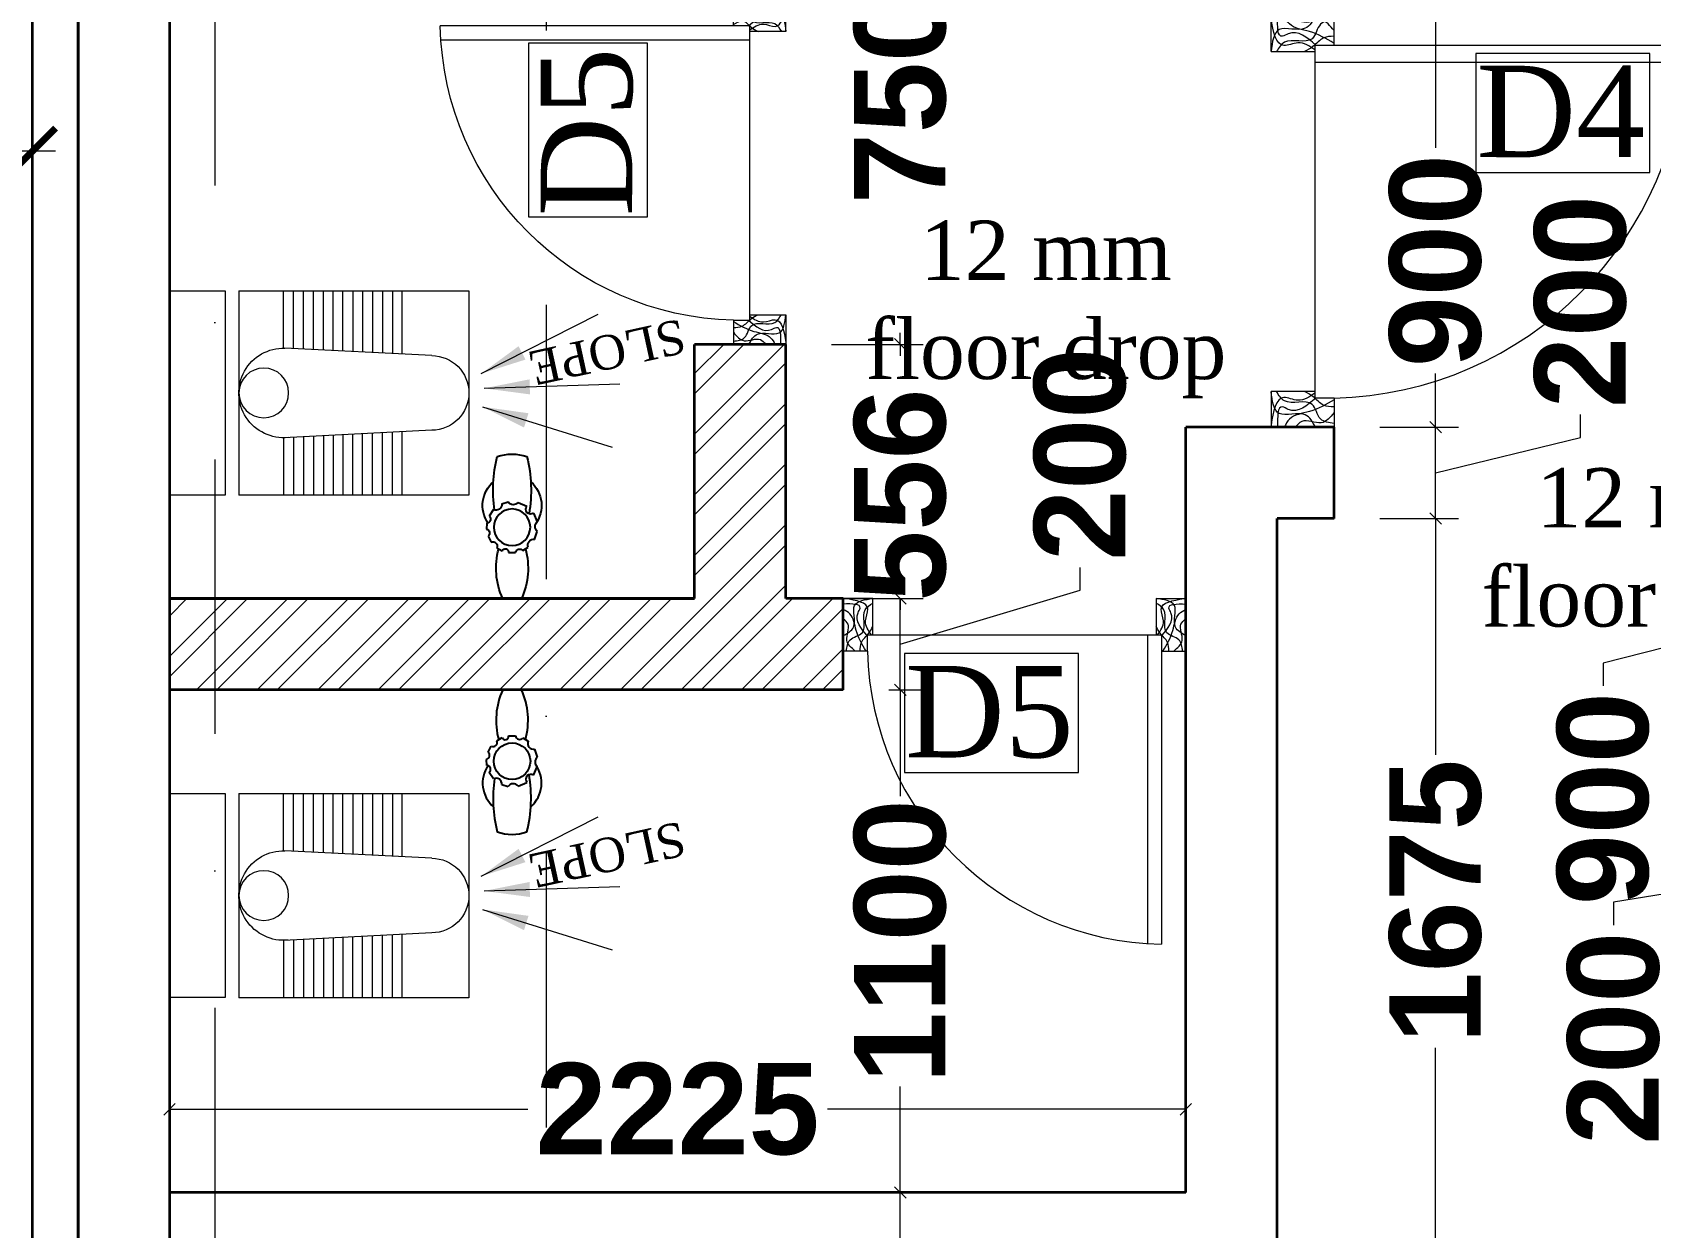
# Model space of a CAD drawing. Header units: millimetres. Extents: x -3092155 to 4513934, y -12317808 to 1850003.
# Drawn here: x -387960 to -384417, y -5679978 to -5677362 of the extents above; entities that cross this region are included whole.
import ezdxf

# ---------------------------------------------------------------- set-up
doc = ezdxf.new("R2010")
doc.units = ezdxf.units.MM
doc.header["$LTSCALE"] = 2
doc.header["$MEASUREMENT"] = 0
doc.header["$PDMODE"] = 34
doc.header["$PDSIZE"] = 500
doc.linetypes.add('DASHDOT', pattern=[1, 0.5, -0.25, 0, -0.25])
for name, color, linetype, lineweight in [('AREA AA', 162, 'Continuous', 20), ('D DIM', 250, 'Continuous', 9), ('D4', 10, 'Continuous', 5), ('D5', 10, 'Continuous', 5), ('DOOR', 27, 'Continuous', 5), ('expen. jt.', 130, 'Continuous', 35), ('FIXTURE', 252, 'Continuous', 0), ('GRID', 251, 'DASHDOT', 5), ('hatch toilet', 42, 'Continuous', 9), ('tap', 97, 'Continuous', 25), ('taxe', 7, 'Continuous', 9), ('toi.dim.', 214, 'Continuous', 9), ('WAll', 250, 'Continuous', 35)]:
    doc.layers.add(name, color=color, linetype=linetype, lineweight=lineweight)
doc.styles.add('INNER DIM', font='ARIALNB.TTF', dxfattribs={"height": 250})
doc.styles.add('int dim', font='arialbd.ttf', dxfattribs={"height": 200})
doc.styles.get("Standard").update_dxf_attribs({"font": 'times.ttf', "height": 500})
doc.dimstyles.new('INNER DIM', dxfattribs={"dimscale": 0, "dimtxt": 250, "dimasz": 100, "dimexe": 50, "dimexo": 50, "dimgap": 50, "dimtad": 0, "dimdec": 0, "dimzin": 0, "dimdsep": 46, "dimtxsty": 'INNER DIM', "dimblk": 'ARCHTICK', "dimcen": 100, "dimdle": 50, "dimclrd": 256, "dimclre": 256, "dimclrt": 256, "dimadec": 0, "dimazin": 0, "dimtfac": 1, "dimtdec": 0, "dimtix": 1, "dimtmove": 2, "dimatfit": 3, "dimfxl": 50, "dimfxlon": 1, "dimtolj": 1, "dimtzin": 0, "dimlwd": -1, "dimlwe": -1, "dimarcsym": 1})
doc.dimstyles.new('toilet detail', dxfattribs={"dimtxt": 150, "dimasz": 25, "dimexe": 50, "dimexo": 100, "dimgap": 25, "dimtad": 0, "dimdec": 0, "dimzin": 3, "dimdsep": 46, "dimtxsty": 'int dim', "dimblk": 'OBLIQUE', "dimcen": 90, "dimclrd": 214, "dimclre": 214, "dimclrt": 256, "dimadec": 0, "dimazin": 0, "dimtfac": 1, "dimtdec": 0, "dimtofl": 0, "dimtmove": 1, "dimatfit": 3, "dimfxl": 1, "dimfrac": 1, "dimtolj": 1, "dimtzin": 0, "dimlwd": -1, "dimlwe": -1, "dimarcsym": 1})

# ---------------------------------------------------------------- blocks, each defined once
blk = doc.blocks.new('_ArchTick')
at = {"color": 0, "linetype": 'ByBlock', "const_width": 0.15}
blk.add_lwpolyline([(-0.5, -0.5), (0.5, 0.5)], dxfattribs=at)
blk = doc.blocks.new('*D201')
at = {"layer": 'D DIM', "ltscale": 100, "transparency": 16777216}
for p, q in [((-388159.2708089365, -5677571.646983226), (-388159.2708089365, -5677671.646983226)), ((-387959.3114261972, -5677571.646983226), (-387959.3114261972, -5677671.646983226)), ((-388209.2708089365, -5677621.646983226), (-387909.3114261972, -5677621.646983226))]:
    blk.add_line(p, q, dxfattribs=at)
at = {"layer": 'Defpoints', "color": 0, "lineweight": 50, "ltscale": 100, "transparency": 16777216}
for p in [(-388159.2708089365, -5677403.049880285), (-387959.3114261972, -5677403.049880285), (-387959.3114261972, -5677621.646983226)]:
    blk.add_point(p, dxfattribs=at)
at = {"layer": 'D DIM', "ltscale": 100, "transparency": 16777216, "xscale": 100, "yscale": 100, "zscale": 100, "rotation": 180}
blk.add_blockref('_ArchTick', (-388159.2708089365, -5677621.646983226), dxfattribs=at)
at = {"layer": 'D DIM', "ltscale": 100, "transparency": 16777216, "xscale": 100, "yscale": 100, "zscale": 100}
blk.add_blockref('_ArchTick', (-387959.3114261972, -5677621.646983226), dxfattribs=at)
at = {"layer": 'D DIM', "ltscale": 100, "transparency": 16777216, "insert": (-388361.9983715161, -5677903.272194662), "char_height": 250, "attachment_point": 5, "style": 'INNER DIM'}
blk.add_mtext('\\A1;200', dxfattribs=at)
blk = doc.blocks.new('*D730')
at = {"layer": 'D DIM', "ltscale": 100, "transparency": 16777216}
for p, q in [((-438689.0668657003, 360.6453613601625), (-438689.0668657003, 460.6453613601625)), ((998.7644366729072, 360.6453613601623), (998.7644366729072, 460.6453613601623)), ((1048.764436672907, 410.6453613601623), (-438739.0668657003, 410.6453613601623))]:
    blk.add_line(p, q, dxfattribs=at)
at = {"layer": 'Defpoints', "color": 0, "lineweight": 50, "ltscale": 100, "transparency": 16777216}
for p in [(-438689.0668657003, 410.6453613601623), (998.7644366729072, -0.0061451550573111), (-438689.0668657006, -5723126.232655427)]:
    blk.add_point(p, dxfattribs=at)
at = {"layer": 'D DIM', "ltscale": 100, "transparency": 16777216, "xscale": 100, "yscale": 100, "zscale": 100, "rotation": 180}
blk.add_blockref('_ArchTick', (-438689.0668657003, 410.6453613601623), dxfattribs=at)
at = {"layer": 'D DIM', "ltscale": 100, "transparency": 16777216, "xscale": 100, "yscale": 100, "zscale": 100}
blk.add_blockref('_ArchTick', (998.7644366729072, 410.6453613601623), dxfattribs=at)
at = {"layer": 'D DIM', "ltscale": 100, "transparency": 16777216, "insert": (1326.455259555951, 835.181085795164), "char_height": 250, "attachment_point": 5, "style": 'INNER DIM'}
blk.add_mtext('\\A1;439688', dxfattribs=at)
blk = doc.blocks.new('A$C3DC14F32')
at = {"layer": 'DOOR', "ltscale": 100}
for p, q in [((52.99949478264897, 114.9996921028942), (52.99949478264899, 756.7428243851377)), ((83.99949478264897, 79.99969210289419), (83.99949478264898, 755.4110343496443)), ((-0.0005052173510194, -0.000307897105813), (-0.0005052173510194, 114.9996921028942)), ((52.99949478264897, 114.9996921028942), (-0.0005052173510194, 114.9996921028942)), ((52.99949478264897, 79.99969210289419), (52.99949478264897, 114.9996921028942)), ((696.999494782649, 114.9996921028942), (696.999494782649, 79.99969210289419)), ((696.999494782649, 114.9996921028942), (749.999494782649, 114.9996921028942)), ((749.999494782649, 114.9996921028942), (749.999494782649, -0.000307897105813)), ((52.99949478264897, 79.99969210289419), (696.999494782649, 79.99969210289419)), ((64.99949478264897, -0.0003078980371356), (64.99949478264897, 79.99969210289419)), ((684.9994947826488, 79.99969210289419), (684.9994947826488, -0.0003078980371356)), ((64.99949478264897, -0.0003078980371356), (-0.0005052173510194, -0.000307897105813)), ((684.9994947826488, -0.0003078980371356), (749.9994947826491, -0.0003078980371356))]:
    blk.add_line(p, q, dxfattribs=at)
blk.add_arc((40.31417776597399, 100.008927482144), 656.8563987731303, 1.307716759455737, 88.89342584686472, dxfattribs=at)
for points in [[(49.99949478264897, 114.9996921028942), (28.5, 70), (14.5, 33.5), (-0.0005052173510194, 24)], [(26.49949478264898, 114.9996921028942), (8, 91.5), (10.5, 56), (-0.0005052173510194, 44.5)], [(7.000000000465661, 114.9996921028942), (15, 90.5), (41.5, 75), (48, 24.5), (64.99949478264897, 10)], [(37.00000000046565, 114.9996921028942), (40, 96), (56, 76), (64.99949478264897, 61)], [(742.9989895648323, 114.9996921028942), (734.998989565298, 90.5), (708.4989895652977, 75), (701.998989565298, 24.5), (684.9994947826488, 10)], [(712.9989895648323, 114.9996921028942), (709.998989565298, 96), (693.9989895652977, 76), (684.9994947826488, 61)], [(699.999494782649, 114.9996921028942), (721.4989895652977, 70), (735.498989565298, 33.5), (749.999494782649, 24)], [(723.499494782649, 114.9996921028942), (741.9989895652977, 91.5), (739.498989565298, 56), (749.999494782649, 44.5)], [(52.99949478264897, 82), (32.5, 31.5), (37, 21), (-0.0005052173510194, 12)], [(-0.0005052173510194, 81), (22.5, 62.5), (25, 15), (64.99949478264897, -0.0003078980371356)], [(62, 79.99969210289419), (49, 49), (54, 23.5), (4, -0.000307897105813)], [(749.999494782649, 81), (727.4989895652978, 62.5), (724.9989895652977, 15), (684.9994947826488, -0.0003078980371356)], [(687.9989895652977, 79.99969210289419), (700.9989895652977, 49), (695.9989895652977, 23.5), (745.9989895652977, -0.000307897105813)], [(696.999494782649, 82), (717.4989895652977, 31.5), (712.9989895652977, 21), (749.999494782649, 12)]]:
    blk.add_spline(points, degree=3, dxfattribs=at)
blk = doc.blocks.new('A$C600A26A3')
at = {"layer": 'FIXTURE', "lineweight": -2, "ltscale": 200}
for p, q in [((117.6583770469942, 287.5315035872988), (117.6583770469942, 427.0095996978835)), ((139.538033625044, 427.0095996978835), (139.538033625044, 288.6401135396154)), ((161.4176902030937, 427.0095996978835), (161.4176902030937, 289.748723491932)), ((161.4176902030937, 427.0095996978835), (161.4176902030937, 289.748723491932)), ((183.2973467811434, 427.0095996978835), (183.2973467811434, 290.8573334442486)), ((205.1770033591932, 427.0095996978835), (205.1770033591932, 291.9659433965652)), ((227.0566599372429, 427.0095996978835), (227.0566599372429, 293.0745533488817)), ((477.8143750849601, 427.0095996978835), (477.8143750849601, -22.98657455324076)), ((631.1322904466995, 427.0095996978835), (508.1561802564246, 427.0095996978835)), ((508.1561802564246, 427.0095996978835), (508.1561802564246, -22.90299856984058)), ((631.1322904466995, -22.90299856984058), (631.1322904466995, 427.0095996978835)), ((117.6583770469943, -22.90299857029614), (117.6583770469943, 116.5185208042247)), ((139.538033625044, -22.90299857029612), (139.538033625044, 115.4163795529816)), ((139.538033625044, -22.90299857029614), (139.538033625044, 115.4163795529816)), ((139.538033625044, -22.90299857029614), (139.538033625044, 115.4163795529816)), ((161.4176902030937, -22.90299857029612), (161.4176902030937, 114.3142383017384)), ((161.4176902030937, -22.90299857029612), (161.4176902030937, 114.3142383017384)), ((183.2973467811434, -22.90299857029612), (183.2973467811434, 113.2120970504953)), ((205.1770033591932, -22.90299857029612), (205.1770033591932, 112.1099557992521)), ((227.0566599372429, -22.90299857029612), (227.0566599372429, 111.007814548009)), ((508.1561802564246, -22.90299856984058), (631.1322904466995, -22.90299856984058))]:
    blk.add_line(p, q, dxfattribs=at)
for points in [[(477.8143750849601, 427.0095996978835), (-28.98762888937759, 427.0095996978835), (-28.98762888937759, -22.98657455324076), (477.8143750849601, -22.98657455324076)], [(248.9363165152926, 294.1831633011983), (248.9363165152926, 427.0095996978835)], [(269.8532013868162, 295.2429910300894), (269.8532013868162, 427.0095996978835)], [(291.732857964866, 296.351600982406), (291.732857964866, 427.0095996978835)], [(313.6125145429157, 297.4602109347226), (313.6125145429157, 427.0095996978835)], [(335.4921711209654, 298.5688208870391), (335.4921711209654, 427.0095996978835)], [(357.3718276990151, 299.418233373087), (357.3718276990151, 427.0095996978835)], [(379.2514842770648, 300.6765031689616), (379.2514842770648, 427.0095996978835)], [(631.1322904466995, -22.98657455324076), (631.1322904466995, 427.0095996978835), (508.1561802564246, 427.0095996978835)], [(52.62321878088339, 284.2362679675302), (376.2494142515239, 300.633930327964)], [(52.62321877906124, 119.7945288371902), (379.1493316060276, 103.3464690940717)], [(248.9363165152926, 109.9056732967658), (248.9363165152926, -22.90299857029612)], [(269.8532013868162, 108.8520296263465), (269.8532013868162, -22.90299857029612)], [(291.732857964866, 107.7498883751033), (291.732857964866, -22.90299857029612)], [(313.6125145429157, 106.6477471238602), (313.6125145429157, -22.90299857029612)], [(335.4921711209654, 105.545605872617), (335.4921711209654, -22.90299857029612)], [(357.3718276990151, 104.4434646213739), (357.3718276990151, -22.90299857029612)], [(379.2514842770648, 103.4300979586257), (379.2514842770648, -22.90299857029612)]]:
    blk.add_lwpolyline(points, dxfattribs=at)
blk.add_circle((423.0004620409061, 202.0115125725491), 54.81391304347827, dxfattribs=at)
for centre, radius, start, end in [((379.1493316060276, 202.0115125725491), 98.66504347826088, 264.2325683345882, 91.68425365408527), ((53.23552046918051, 202.0153984023602), 82.22314944959862, 90.42667577589062, 269.5733242241094)]:
    blk.add_arc(centre, radius, start, end, dxfattribs=at)
blk = doc.blocks.new('_Oblique')
at = {"color": 0, "linetype": 'ByBlock', "lineweight": -2}
blk.add_line((-0.5, -0.5), (0.5, 0.5), dxfattribs=at)
blk = doc.blocks.new('ryr')
at = {"layer": 'tap', "ltscale": 100}
for p, q in [((1982569.018644572, -4956357.754817451), (1982576.059878631, -4956352.883035951)), ((1982583.737675077, -4956350.44548549), (1982590.202268639, -4956350.139865152)), ((1982598.167661398, -4956351.876693387), (1982604.579008114, -4956355.304493397)), ((1982562.6397905, -4956366.830942098), (1982560.619417549, -4956373.748985207)), ((1982610.690104417, -4956361.283024868), (1982614.049456018, -4956367.114631121)), ((1982616.002023037, -4956374.114746697), (1982616.037314679, -4956381.777848398)), ((1982666.278792854, -4956367.768315107), (1982666.287072216, -4956388.375991837)), ((1982561.079463562, -4956384.703346794), (1982565.096674409, -4956394.370811427)), ((1982613.723516514, -4956389.770130052), (1982610.08629866, -4956395.641961147)), ((1982572.831709136, -4956401.424545053), (1982582.244357445, -4956405.415036406)), ((1982601.526662083, -4956402.744159232), (1982592.781080879, -4956405.710433228))]:
    blk.add_line(p, q, dxfattribs=at)
blk.add_circle((1982588.283364309, -4956378.074034302), 20, dxfattribs=at)
for centre, radius, start, end in [((1982547.685375614, -4956509.021082662), 151.7093994229934, 81.76230417884105, 103.9834318662461), ((1982564.445824714, -4956380.45154472), 34.64069505713051, 56.55277587514192, 138.7143302402152), ((1982563.234411473, -4956360.46920614), 6.389464648687468, 264.6601720458993, 25.13943216500143), ((1982579.446505095, -4956350.239695132), 4.296101661263567, 217.9728670969993, 357.2543869593875), ((1982594.646703805, -4956348.890665844), 4.616654942065941, 195.6991030066236, 319.6996369507292), ((1982608.779900129, -4956357.123019014), 4.577611728740137, 156.5926791675466, 294.6637864751611), ((1982556.196415525, -4956378.074034302), 48.00995838109209, 160.1952473060995, 199.8047526939004), ((1982556.944758322, -4956379.390149402), 6.732447841380619, 307.8898860605086, 56.91974426233791), ((1982615.41065981, -4956370.507321732), 3.655574557478431, 111.8614756836552, 279.3096630897456), ((1982633.110303181, -4956440.782698616), 80.1950678442886, 65.5624695641667, 105.3326518006847), ((1982568.619799926, -4956398.275333967), 5.259059769223807, 323.2148265677761, 132.0605413497072), ((1982633.110303181, -4956315.365369986), 80.1950678442886, 254.6673482038987, 294.4375304516508), ((1982616.778405089, -4956386.323464932), 4.605631841286484, 99.25969699666588, 228.4484114278765), ((1982547.685375614, -4956247.126985941), 151.7093994229934, 256.0165681337539, 279.8379305379639), ((1982564.443915571, -4956375.699608197), 34.64069505713051, 221.3317081846367, 306.2699323172791), ((1982587.381802387, -4956410.234905004), 7.044464055513258, 39.96174969293975, 136.8267596166059), ((1982588.283364309, -4956378.074034302), 28, 279.2436243042187, 279.2438643274891), ((1982607.803097933, -4956401.599361283), 6.379985056878329, 69.03030871157539, 190.3369005336596)]:
    blk.add_arc(centre, radius, start, end, dxfattribs=at)
blk = doc.blocks.new('*D1133')
at = {"layer": 'Defpoints', "color": 0, "lineweight": 50, "ltscale": 100, "transparency": 16777216}
for p in [(-1466336.627130239, -5390389.477372297), (-1466114.258194987, -5390389.477372297), (-1466461.235997059, -5392064.47816448)]:
    blk.add_point(p, dxfattribs=at)
at = {"layer": 'toi.dim.', "color": 214, "ltscale": 100, "transparency": 16777216}
for p, q in [((-1466236.627130239, -5390389.477372297), (-1466064.258194986, -5390389.477372297)), ((-1466114.258194987, -5390389.477372297), (-1466114.258194987, -5390906.479814773)), ((-1466114.258194987, -5392064.47816448), (-1466114.258194987, -5391547.475722004)), ((-1466361.235997059, -5392064.47816448), (-1466064.258194986, -5392064.47816448))]:
    blk.add_line(p, q, dxfattribs=at)
at = {"layer": 'toi.dim.', "color": 214, "ltscale": 100, "transparency": 16777216, "xscale": 25, "yscale": 25, "zscale": 25}
for p, rotation in [((-1466114.258194987, -5390389.477372297), 90), ((-1466114.258194987, -5392064.47816448), 270)]:
    blk.add_blockref('_Oblique', p, dxfattribs=dict(at, rotation=rotation))
at = {"layer": 'toi.dim.', "ltscale": 100, "transparency": 16777216, "insert": (-1466114.258194985, -5391226.97776839), "char_height": 200, "attachment_point": 5, "rotation": 90, "style": 'int dim'}
blk.add_mtext('\\A1;1675', dxfattribs=at)
blk = doc.blocks.new('*D1134')
at = {"layer": 'Defpoints', "color": 0, "lineweight": 50, "ltscale": 100, "transparency": 16777216}
for p in [(-1466336.627130239, -5390189.478584709), (-1466114.258194987, -5390189.478584709), (-1466336.627130239, -5390389.477372297)]:
    blk.add_point(p, dxfattribs=at)
at = {"layer": 'toi.dim.', "color": 214, "ltscale": 100, "transparency": 16777216}
for p, q in [((-1465797.000350512, -5390212.040038037), (-1465797.000350512, -5390162.040038037)), ((-1466236.627130239, -5390189.478584709), (-1466064.258194986, -5390189.478584709)), ((-1466114.258194987, -5390389.477372297), (-1466114.258194987, -5390189.478584709)), ((-1466114.258194987, -5390289.477978503), (-1465797.000350512, -5390212.040038037)), ((-1466236.627130239, -5390389.477372297), (-1466064.258194986, -5390389.477372297))]:
    blk.add_line(p, q, dxfattribs=at)
at = {"layer": 'toi.dim.', "color": 214, "ltscale": 100, "transparency": 16777216, "xscale": 25, "yscale": 25, "zscale": 25}
for p, rotation in [((-1466114.258194987, -5390189.478584709), 90), ((-1466114.258194987, -5390389.477372297), 270)]:
    blk.add_blockref('_Oblique', p, dxfattribs=dict(at, rotation=rotation))
at = {"layer": 'toi.dim.', "ltscale": 100, "transparency": 16777216, "insert": (-1465797.000350512, -5389914.325167641), "char_height": 200, "attachment_point": 5, "rotation": 90, "style": 'int dim'}
blk.add_mtext('\\A1;200', dxfattribs=at)
blk = doc.blocks.new('*D1122')
at = {"layer": 'Defpoints', "color": 0, "lineweight": 50, "ltscale": 100, "transparency": 16777216}
for p in [(-1466336.619222741, -5389289.477372297), (-1466114.258194987, -5389289.477372297), (-1466336.627130239, -5390189.478584709)]:
    blk.add_point(p, dxfattribs=at)
at = {"layer": 'toi.dim.', "color": 214, "ltscale": 100, "transparency": 16777216}
for p, q in [((-1466236.619222741, -5389289.477372297), (-1466064.258194986, -5389289.477372297)), ((-1466114.258194987, -5389289.477372297), (-1466114.258194987, -5389578.223557132)), ((-1466114.258194987, -5390189.478584709), (-1466114.258194987, -5390071.743338852)), ((-1466236.627130239, -5390189.478584709), (-1466064.258194986, -5390189.478584709))]:
    blk.add_line(p, q, dxfattribs=at)
at = {"layer": 'toi.dim.', "color": 214, "ltscale": 100, "transparency": 16777216, "xscale": 25, "yscale": 25, "zscale": 25}
for p, rotation in [((-1466114.258194987, -5389289.477372297), 90), ((-1466114.258194987, -5390189.478584709), 270)]:
    blk.add_blockref('_Oblique', p, dxfattribs=dict(at, rotation=rotation))
at = {"layer": 'toi.dim.', "ltscale": 100, "transparency": 16777216, "insert": (-1466114.258194987, -5389824.983447993), "char_height": 200, "attachment_point": 5, "rotation": 90, "style": 'int dim'}
blk.add_mtext('\\A1;900', dxfattribs=at)
blk = doc.blocks.new('*D1138')
at = {"layer": 'Defpoints', "color": 0, "lineweight": 50, "ltscale": 100, "transparency": 16777216}
for p in [(-1467411.235997059, -5391864.478164479), (-1467286.251080207, -5391864.478164479), (-1467573.930248479, -5392064.47816448)]:
    blk.add_point(p, dxfattribs=at)
at = {"layer": 'toi.dim.', "color": 214, "ltscale": 100, "transparency": 16777216}
for p, q in [((-1467311.235997059, -5391864.478164479), (-1467236.251080207, -5391864.478164479)), ((-1467286.251080207, -5392064.47816448), (-1467286.251080207, -5391864.478164479)), ((-1467286.251080207, -5391964.478164481), (-1467544.919860221, -5392157.086954543)), ((-1467473.930248479, -5392064.47816448), (-1467236.251080207, -5392064.47816448)), ((-1467544.919860221, -5392157.086954543), (-1467544.919860221, -5392207.086954543))]:
    blk.add_line(p, q, dxfattribs=at)
at = {"layer": 'toi.dim.', "color": 214, "ltscale": 100, "transparency": 16777216, "xscale": 25, "yscale": 25, "zscale": 25}
for p, rotation in [((-1467286.251080207, -5391864.478164479), 90), ((-1467286.251080207, -5392064.47816448), 270)]:
    blk.add_blockref('_Oblique', p, dxfattribs=dict(at, rotation=rotation))
at = {"layer": 'toi.dim.', "ltscale": 100, "transparency": 16777216, "insert": (-1467544.919860221, -5392454.80182494), "char_height": 200, "attachment_point": 5, "rotation": 90, "style": 'int dim'}
blk.add_mtext('\\A1;200', dxfattribs=at)
blk = doc.blocks.new('*D1139')
at = {"layer": 'Defpoints', "color": 0, "lineweight": 50, "ltscale": 100, "transparency": 16777216}
for p in [(-1467411.235997059, -5390764.478164479), (-1467286.251080207, -5390764.478164479), (-1467411.235997059, -5391864.478164479)]:
    blk.add_point(p, dxfattribs=at)
at = {"layer": 'toi.dim.', "color": 214, "ltscale": 100, "transparency": 16777216}
for p, q in [((-1467311.235997059, -5390764.478164479), (-1467236.251080207, -5390764.478164479)), ((-1467286.251080207, -5390764.478164479), (-1467286.251080207, -5390996.640511)), ((-1467286.251080207, -5391864.478164479), (-1467286.251080207, -5391632.315817957)), ((-1467311.235997059, -5391864.478164479), (-1467236.251080207, -5391864.478164479))]:
    blk.add_line(p, q, dxfattribs=at)
at = {"layer": 'toi.dim.', "color": 214, "ltscale": 100, "transparency": 16777216, "xscale": 25, "yscale": 25, "zscale": 25}
for p, rotation in [((-1467286.251080207, -5390764.478164479), 90), ((-1467286.251080207, -5391864.478164479), 270)]:
    blk.add_blockref('_Oblique', p, dxfattribs=dict(at, rotation=rotation))
at = {"layer": 'toi.dim.', "ltscale": 100, "transparency": 16777216, "insert": (-1467286.251080206, -5391314.478164479), "char_height": 200, "attachment_point": 5, "rotation": 90, "style": 'int dim'}
blk.add_mtext('\\A1;1100', dxfattribs=at)
blk = doc.blocks.new('*D1140')
at = {"layer": 'Defpoints', "color": 0, "lineweight": 50, "ltscale": 100, "transparency": 16777216}
for p in [(-1467536.627130241, -5390564.478164479), (-1467286.251080207, -5390564.478164479), (-1467411.235997059, -5390764.478164479)]:
    blk.add_point(p, dxfattribs=at)
at = {"layer": 'toi.dim.', "color": 214, "ltscale": 100, "transparency": 16777216}
for p, q in [((-1466892.407287574, -5390546.325026689), (-1466892.407287574, -5390496.325026689)), ((-1467436.62713024, -5390564.478164479), (-1467236.251080207, -5390564.478164479)), ((-1467286.251080207, -5390664.478164479), (-1466892.407287574, -5390546.325026689)), ((-1467286.251080207, -5390764.478164479), (-1467286.251080207, -5390564.478164479)), ((-1467311.235997059, -5390764.478164479), (-1467236.251080207, -5390764.478164479))]:
    blk.add_line(p, q, dxfattribs=at)
at = {"layer": 'toi.dim.', "color": 214, "ltscale": 100, "transparency": 16777216, "xscale": 25, "yscale": 25, "zscale": 25}
for p, rotation in [((-1467286.251080207, -5390564.478164479), 90), ((-1467286.251080207, -5390764.478164479), 270)]:
    blk.add_blockref('_Oblique', p, dxfattribs=dict(at, rotation=rotation))
at = {"layer": 'toi.dim.', "ltscale": 100, "transparency": 16777216, "insert": (-1466892.407287573, -5390248.610156293), "char_height": 200, "attachment_point": 5, "rotation": 90, "style": 'int dim'}
blk.add_mtext('\\A1;200', dxfattribs=at)
blk = doc.blocks.new('*D1141')
at = {"layer": 'Defpoints', "color": 0, "lineweight": 50, "ltscale": 100, "transparency": 16777216}
for p in [(-1467536.627130241, -5390008.228051621), (-1467286.251080207, -5390008.228051621), (-1467536.627130241, -5390564.478164479)]:
    blk.add_point(p, dxfattribs=at)
at = {"layer": 'toi.dim.', "color": 214, "ltscale": 100, "transparency": 16777216}
for p, q in [((-1467286.251080207, -5390008.228051621), (-1467286.251080207, -5389983.228051621)), ((-1467436.627130241, -5390008.228051621), (-1467236.251080207, -5390008.228051621)), ((-1467436.62713024, -5390564.478164479), (-1467236.251080207, -5390564.478164479)), ((-1467286.251080207, -5390564.478164479), (-1467286.251080207, -5390589.478164478))]:
    blk.add_line(p, q, dxfattribs=at)
at = {"layer": 'toi.dim.', "color": 214, "ltscale": 100, "transparency": 16777216, "xscale": 25, "yscale": 25, "zscale": 25}
for p, rotation in [((-1467286.251080207, -5390008.228051621), 270), ((-1467286.251080207, -5390564.478164479), 90)]:
    blk.add_blockref('_Oblique', p, dxfattribs=dict(at, rotation=rotation))
at = {"layer": 'toi.dim.', "ltscale": 100, "transparency": 16777216, "insert": (-1467286.251080206, -5390337.805980018), "char_height": 200, "attachment_point": 5, "rotation": 90, "style": 'int dim'}
blk.add_mtext('\\A1;556', dxfattribs=at)
blk = doc.blocks.new('*D1142')
at = {"layer": 'Defpoints', "color": 0, "lineweight": 50, "ltscale": 100, "transparency": 16777216}
for p in [(-1467536.627130239, -5389258.22805154), (-1467286.251080207, -5389258.22805154), (-1467536.627130241, -5390008.228051621)]:
    blk.add_point(p, dxfattribs=at)
at = {"layer": 'toi.dim.', "color": 214, "ltscale": 100, "transparency": 16777216}
for p, q in [((-1467286.251080207, -5389258.22805154), (-1467286.251080207, -5389233.228051539)), ((-1467436.62713024, -5389258.22805154), (-1467236.251080207, -5389258.22805154)), ((-1467436.627130241, -5390008.228051621), (-1467236.251080207, -5390008.228051621)), ((-1467286.251080207, -5390008.228051621), (-1467286.251080207, -5390033.228051621))]:
    blk.add_line(p, q, dxfattribs=at)
at = {"layer": 'toi.dim.', "color": 214, "ltscale": 100, "transparency": 16777216, "xscale": 25, "yscale": 25, "zscale": 25}
for p, rotation in [((-1467286.251080207, -5389258.22805154), 270), ((-1467286.251080207, -5390008.228051621), 90)]:
    blk.add_blockref('_Oblique', p, dxfattribs=dict(at, rotation=rotation))
at = {"layer": 'toi.dim.', "ltscale": 100, "transparency": 16777216, "insert": (-1467286.251080206, -5389468.033645033), "char_height": 200, "attachment_point": 5, "rotation": 90, "style": 'int dim'}
blk.add_mtext('\\A1;750', dxfattribs=at)
blk = doc.blocks.new('*D1145')
at = {"layer": 'Defpoints', "color": 0, "lineweight": 50, "ltscale": 100, "transparency": 16777216}
for p in [(-1465483.812296726, -5390189.477372295), (-1465261.235997061, -5390189.477372295), (-1465261.25833808, -5391089.477372297)]:
    blk.add_point(p, dxfattribs=at)
at = {"layer": 'toi.dim.', "color": 214, "ltscale": 100, "transparency": 16777216}
for p, q in [((-1465361.235997061, -5390189.477372295), (-1465533.812296726, -5390189.477372295)), ((-1465483.812296726, -5391089.477372297), (-1465483.812296726, -5390189.477372295)), ((-1465483.812296726, -5390639.477372296), (-1465747.422300182, -5390705.625900221)), ((-1465747.422300182, -5390705.625900221), (-1465747.422300182, -5390755.625900221)), ((-1465361.25833808, -5391089.477372297), (-1465533.812296726, -5391089.477372297))]:
    blk.add_line(p, q, dxfattribs=at)
at = {"layer": 'toi.dim.', "color": 214, "ltscale": 100, "transparency": 16777216, "xscale": 25, "yscale": 25, "zscale": 25}
for p, rotation in [((-1465483.812296726, -5390189.477372295), 90), ((-1465483.812296726, -5391089.477372297), 270)]:
    blk.add_blockref('_Oblique', p, dxfattribs=dict(at, rotation=rotation))
at = {"layer": 'toi.dim.', "ltscale": 100, "transparency": 16777216, "insert": (-1465747.422300181, -5391002.385791081), "char_height": 200, "attachment_point": 5, "rotation": 90, "style": 'int dim'}
blk.add_mtext('\\A1;900', dxfattribs=at)
blk = doc.blocks.new('*D1150')
at = {"layer": 'Defpoints', "color": 0, "lineweight": 50, "ltscale": 100, "transparency": 16777216}
for p in [(-1465483.812296726, -5391089.477372297), (-1465061.235997061, -5391089.477372297), (-1465061.235997061, -5391289.477372295)]:
    blk.add_point(p, dxfattribs=at)
at = {"layer": 'toi.dim.', "color": 214, "ltscale": 100, "transparency": 16777216}
for p, q in [((-1465161.235997061, -5391089.477372297), (-1465533.812296726, -5391089.477372297)), ((-1465483.812296726, -5391289.477372295), (-1465483.812296726, -5391089.477372297)), ((-1465483.812296726, -5391189.477372296), (-1465724.484193042, -5391228.997069722)), ((-1465724.484193042, -5391228.997069722), (-1465724.484193042, -5391278.997069722)), ((-1465161.235997061, -5391289.477372295), (-1465533.812296726, -5391289.477372295))]:
    blk.add_line(p, q, dxfattribs=at)
at = {"layer": 'toi.dim.', "color": 214, "ltscale": 100, "transparency": 16777216, "xscale": 25, "yscale": 25, "zscale": 25}
for p, rotation in [((-1465483.812296726, -5391089.477372297), 90), ((-1465483.812296726, -5391289.477372295), 270)]:
    blk.add_blockref('_Oblique', p, dxfattribs=dict(at, rotation=rotation))
at = {"layer": 'toi.dim.', "ltscale": 100, "transparency": 16777216, "insert": (-1465724.484193042, -5391526.711940119), "char_height": 200, "attachment_point": 5, "rotation": 90, "style": 'int dim'}
blk.add_mtext('\\A1;200', dxfattribs=at)
blk = doc.blocks.new('*D1175')
at = {"layer": 'Defpoints', "color": 0, "lineweight": 50, "ltscale": 100, "transparency": 16777216}
for p in [(-1468886.213272656, -5391641.272286723), (-1466661.235997059, -5391641.272286723), (-1466661.235997059, -5391682.302304177)]:
    blk.add_point(p, dxfattribs=at)
at = {"layer": 'toi.dim.', "color": 214, "ltscale": 100, "transparency": 16777216}
for p, q in [((-1468886.213272656, -5391682.302304177), (-1468101.794211938, -5391682.302304177)), ((-1466661.235997059, -5391682.302304177), (-1467445.655057777, -5391682.302304177)), ((-1468886.213272656, -5391741.272286723), (-1468886.213272656, -5391732.302304177)), ((-1466661.235997059, -5391741.272286723), (-1466661.235997059, -5391732.302304177))]:
    blk.add_line(p, q, dxfattribs=at)
at = {"layer": 'toi.dim.', "color": 214, "ltscale": 100, "transparency": 16777216, "xscale": 25, "yscale": 25, "zscale": 25, "rotation": 180}
blk.add_blockref('_Oblique', (-1468886.213272656, -5391682.302304177), dxfattribs=at)
at = {"layer": 'toi.dim.', "color": 214, "ltscale": 100, "transparency": 16777216, "xscale": 25, "yscale": 25, "zscale": 25}
blk.add_blockref('_Oblique', (-1466661.235997059, -5391682.302304177), dxfattribs=at)
at = {"layer": 'toi.dim.', "ltscale": 100, "transparency": 16777216, "insert": (-1467773.724634857, -5391682.302304177), "char_height": 200, "attachment_point": 5, "style": 'int dim'}
blk.add_mtext('\\A1;2225', dxfattribs=at)
blk = doc.blocks.new('7u6ujuj')
at = {"layer": 'hatch toilet', "ltscale": 100}
h = blk.add_hatch(dxfattribs=at)
h.set_pattern_fill('ANSI32', color=256, scale=250, style=0)
h.set_pattern_definition([(45, (101070.4354124209, 346913.4648676674), (-66.29126073623883, 66.29126073623884), []), (45, (101114.6295861709, 346913.4648676674), (-66.29126073623883, 66.29126073623884), [])])
h.paths.add_polyline_path([(-1468885.799415072, -5390564.47816446), (-1468885.799415072, -5390764.47816447), (-1467410.822139475, -5390764.47816447), (-1467410.822139475, -5390564.471574897), (-1467536.213272657, -5390564.471574897), (-1467536.213272657, -5390008.228051613), (-1467736.213272657, -5390008.228051612), (-1467736.213272657, -5390564.47816447)])
at = {"layer": 'D4'}
blk.add_lwpolyline([(-1465645.629925753, -5389371.339315322), (-1466026.098936721, -5389371.339315322), (-1466026.098936721, -5389631.946582023), (-1465645.629925753, -5389631.946582023)], close=True, dxfattribs=at)
at = {"layer": 'D5'}
for points in [[(-1468100.523409414, -5389348.862147854), (-1468100.523409414, -5389729.331158821), (-1467839.916142714, -5389729.331158821), (-1467839.916142714, -5389348.862147854)], [(-1466896.490386034, -5390684.897877248), (-1467276.959397001, -5390684.897877248), (-1467276.959397001, -5390945.505143947), (-1466896.490386034, -5390945.505143947)]]:
    blk.add_lwpolyline(points, close=True, dxfattribs=at)
at = {"layer": 'WAll', "ltscale": 100}
for p, q in [((-1469086.241707722, -5384439.478500756), (-1469086.241707722, -5393789.47675254)), ((-1468886.213272656, -5384639.477713058), (-1468886.213272656, -5393589.47675254)), ((-1467736.627130241, -5390564.478164472), (-1467736.627130241, -5390008.228051621)), ((-1467536.627130241, -5390008.228051621), (-1467736.627130241, -5390008.228051621)), ((-1467536.627130241, -5390564.478164479), (-1467536.627130241, -5390008.228051621)), ((-1466661.235997059, -5391864.478164481), (-1466661.235997059, -5390189.477372298)), ((-1466336.62713024, -5390189.477372298), (-1466661.235997059, -5390189.477372297)), ((-1466336.627130239, -5390389.477372296), (-1466336.627130239, -5390189.477372298)), ((-1466461.235997059, -5390407.248226657), (-1466461.235997059, -5390389.477372297)), ((-1466336.62713024, -5390389.477372297), (-1466461.235997059, -5390389.477372297)), ((-1466461.235997059, -5392064.47816448), (-1466461.235997059, -5390407.248226657)), ((-1467736.627130241, -5390564.478164479), (-1468886.62713024, -5390564.478164479)), ((-1468886.213272656, -5390564.47816447), (-1467736.627130241, -5390564.478164472)), ((-1467411.235997059, -5390564.478164479), (-1467536.627130241, -5390564.478164479)), ((-1467411.235997059, -5390764.478164479), (-1467411.235997059, -5390564.47816448)), ((-1467411.235997059, -5390764.478164479), (-1468886.62713024, -5390764.478164479)), ((-1467411.235997059, -5391864.478164479), (-1468886.62713024, -5391864.478164479)), ((-1466661.235997059, -5391864.478164481), (-1468886.62713024, -5391864.478164479))]:
    blk.add_line(p, q, dxfattribs=at)
at = {"layer": 'DOOR', "ltscale": 100, "xscale": -1, "rotation": 90.00050340628616}
blk.add_blockref('A$C3DC14F32', (-1467536.634027706, -5389258.228556816), dxfattribs=at)
at = {"layer": 'DOOR', "ltscale": 100, "xscale": 1.199999999953806, "yscale": 1.199999999953806, "zscale": 1.199999999953806, "rotation": 269.9994965937138}
blk.add_blockref('A$C3DC14F32', (-1466474.61885327, -5389289.477978561), dxfattribs=at)
at = {"layer": 'DOOR', "ltscale": 100, "rotation": 179.9994965937138}
blk.add_blockref('A$C3DC14F32', (-1466661.236502279, -5390564.478472372), dxfattribs=at)
at = {"layer": 'FIXTURE', "color": 0, "ltscale": 0.1, "xscale": -0.9934928603470324, "yscale": 0.9934928603470324, "zscale": 0.9934928583238972}
for p in [(-1468259.601705762, -5390315.216675999), (-1468259.601705746, -5391415.216675999)]:
    blk.add_blockref('A$C600A26A3', p, dxfattribs=at)
at = {"layer": 'FIXTURE', "lineweight": 40, "yscale": 2, "zscale": 2, "rotation": 90}
for p, xscale in [((-11380892.3575796, -1425231.9122994), -2), ((-11380892.3575796, -9356097.044029547), 2)]:
    blk.add_blockref('ryr', p, dxfattribs=dict(at, xscale=xscale))
at = {"layer": 'D4', "insert": (-1465840.208732308, -5389398.445249907), "char_height": 200, "width": 464.1942631211133, "attachment_point": 2}
blk.add_mtext('\\pt2000;D4', dxfattribs=at)
at = {"layer": 'D5', "insert": (-1468073.41747483, -5389543.44095441), "char_height": 200, "width": 464.1942631211133, "attachment_point": 2, "rotation": 90}
blk.add_mtext('\\pt2000;D5', dxfattribs=at)
at = {"layer": 'D5', "insert": (-1467091.069192589, -5390712.003811833), "char_height": 200, "width": 464.1942631211133, "attachment_point": 2}
blk.add_mtext('\\pt2000;D5', dxfattribs=at)
at = {"layer": 'taxe', "color": 0, "char_height": 130, "attachment_point": 8}
for insert in [(-1466967.673313418, -5390126.203286223), (-1465618.208583786, -5390667.970308758)]:
    blk.add_mtext('12 mm \\Pfloor drop', dxfattribs=dict(at, insert=insert))
at = {"layer": 'taxe', "color": 0, "char_height": 75, "attachment_point": 8, "rotation": 192.30023487104538}
for insert in [(-1467936.103856031, -5389987.914013302), (-1467936.103856106, -5391087.917873846)]:
    blk.add_mtext('SLOPE', dxfattribs=dict(at, insert=insert))
at = {"layer": 'toi.dim.', "ltscale": 100}
for base, p1, p2, picture, middle in [((-1467286.251080207, -5389258.22805154), (-1467536.627130241, -5390008.228051621), (-1467536.627130239, -5389258.22805154), '*D1142', (-1467286.251080206, -5389468.033645033)), ((-1466114.258194987, -5389289.477372297), (-1466336.627130239, -5390189.478584709), (-1466336.619222741, -5389289.477372297), '*D1122', (-1466114.258194987, -5389824.983447993)), ((-1466114.258194987, -5390189.478584709), (-1466336.627130239, -5390389.477372297), (-1466336.627130239, -5390189.478584709), '*D1134', (-1465797.000350512, -5390137.040038037)), ((-1467286.251080207, -5390008.228051621), (-1467536.627130241, -5390564.478164479), (-1467536.627130241, -5390008.228051621), '*D1141', (-1467286.251080206, -5390337.805980018)), ((-1465483.812296726, -5390189.477372295), (-1465261.25833808, -5391089.477372297), (-1465261.235997061, -5390189.477372295), '*D1145', (-1465747.422300181, -5390780.62590022)), ((-1465483.812296726, -5391089.477372297), (-1465061.235997061, -5391289.477372295), (-1465061.235997061, -5391089.477372297), '*D1150', (-1465724.484193042, -5391303.997069721)), ((-1467286.251080207, -5391864.478164479), (-1467573.930248479, -5392064.47816448), (-1467411.235997059, -5391864.478164479), '*D1138', (-1467544.919860221, -5392232.086954543))]:
    dim = blk.add_linear_dim(base=base, p1=p1, p2=p2, angle=90, dimstyle='toilet detail', dxfattribs=at)
    dim.commit()
    dim.dimension.update_dxf_attribs({"geometry": picture, "text_midpoint": middle, "dimtype": 160})
for base, p1, p2, picture, middle in [((-1467286.251080207, -5390564.478164479), (-1467411.235997059, -5390764.478164479), (-1467536.627130241, -5390564.478164479), '*D1140', (-1466892.407287573, -5390471.325026688)), ((-1466114.258194987, -5390389.477372297), (-1466461.235997059, -5392064.47816448), (-1466336.627130239, -5390389.477372297), '*D1133', (-1466114.258194985, -5391226.97776839)), ((-1467286.251080207, -5390764.478164479), (-1467411.235997059, -5391864.478164479), (-1467411.235997059, -5390764.478164479), '*D1139', (-1467286.251080206, -5391314.478164479))]:
    dim = blk.add_linear_dim(base=base, p1=p1, p2=p2, angle=90, dimstyle='toilet detail', dxfattribs=at)
    dim.commit()
    dim.dimension.update_dxf_attribs({"geometry": picture, "text_midpoint": middle})
dim = blk.add_linear_dim(base=(-1466661.235997059, -5391682.302304177), p1=(-1468886.213272656, -5391641.272286723), p2=(-1466661.235997059, -5391641.272286723), dimstyle='toilet detail', dxfattribs=at)
dim.commit()
dim.dimension.update_dxf_attribs({"geometry": '*D1175', "text_midpoint": (-1467773.724634857, -5391682.302304177)})
at = {"layer": 'AREA AA', "ltscale": 100}
for points in [[(-1468203.577943612, -5390072.166187602), (-1467947.767163204, -5389942.105159445)], [(-1468197.481864211, -5390104.436382642), (-1467899.98488041, -5390094.953110958)], [(-1468200.672542752, -5390144.886389292), (-1467916.992415697, -5390233.323626658)], [(-1468203.577943687, -5391172.170048145), (-1467947.767163279, -5391042.109019988)], [(-1468197.481864286, -5391204.440243186), (-1467899.984880485, -5391194.956971504)], [(-1468200.672542827, -5391244.890249835), (-1467916.992415772, -5391333.3274872)]]:
    blk.add_leader(points, dimstyle='toilet detail', override={"dimasz": 100, "dimclrd": 256}, dxfattribs=at)

msp = doc.modelspace()

# ---------------------------------------------------------------- linework, layer by layer
at = {"layer": 'expen. jt.', "ltscale": 100}
for p, q in [((-387959.746751042, -5684676.233107624), (-387959.7098776289, -5672376.23505539)), ((-387959.6843299475, -5684676.233107565), (-387959.6843299391, -5672376.232656164)), ((-387859.7077857694, -5684876.233107653), (-387859.6708470676, -5672476.235055431)), ((-387859.6843299489, -5684726.232656162), (-387859.6843299391, -5672476.232656164))]:
    msp.add_line(p, q, dxfattribs=at)
at = {"layer": 'GRID', "color": 5, "ltscale": 600}
for p, q in [((-387560.123037103, -5655495.271744533), (-387560.123037103, -5744297.292236768)), ((-386835.1246837274, -5656356.718671264), (-386835.1246837283, -5743438.159883965))]:
    msp.add_line(p, q, dxfattribs=at)

# ---------------------------------------------------------------- block references
at = {"layer": 'WAll'}
msp.add_blockref('7u6ujuj', (1081226.543007548, -288036.7615216254), dxfattribs=at)

# ---------------------------------------------------------------- dimensions: what is measured, and where the dimension line sits
at = {"layer": 'D DIM', "ltscale": 100}
for base, p1, p2, picture, middle in [((-438689.0668657003, 410.6453613601623), (998.7644366729072, -0.0061451550573111), (-438689.0668657006, -5723126.232655427), '*D730', (1326.455259555951, 835.181085795164)), ((-387959.3114261972, -5677621.646983226), (-388159.2708089365, -5677403.049880285), (-387959.3114261972, -5677403.049880285), '*D201', (-388361.9983715161, -5677903.272194662))]:
    dim = msp.add_linear_dim(base=base, p1=p1, p2=p2, dimstyle='INNER DIM', override={"dimscale": 1}, dxfattribs=at)
    dim.commit()
    dim.dimension.update_dxf_attribs({"geometry": picture, "text_midpoint": middle, "dimtype": 160})

doc.saveas('drawing.dxf')
